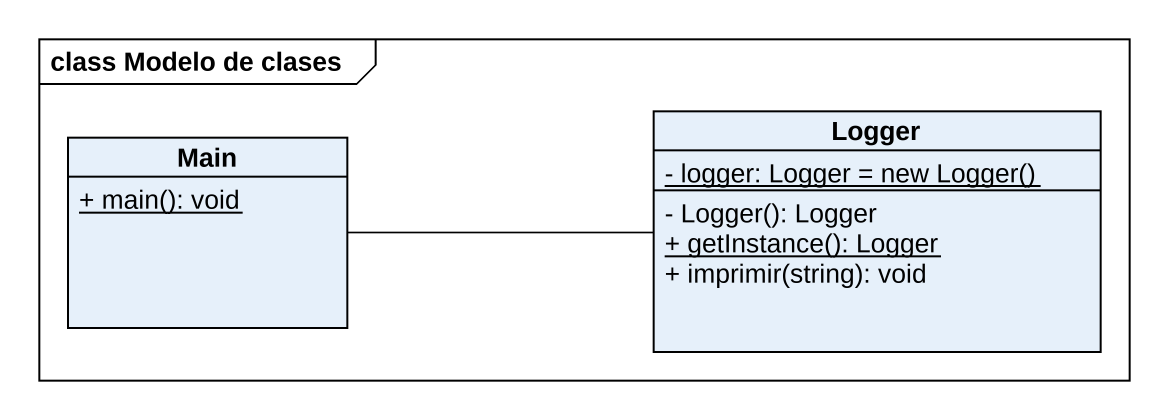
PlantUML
@startuml
mainframe class Modelo de clases
hide circle
hide empty members
skinparam classAttributeIconSize 0
class Main {
  {static} + main(): void
}
class Logger {
  {static} {field} - logger: Logger = new Logger()
  - Logger(): Logger
  {static} + getInstance(): Logger
  + imprimir(string): void
}
Main -right- Logger
@enduml
